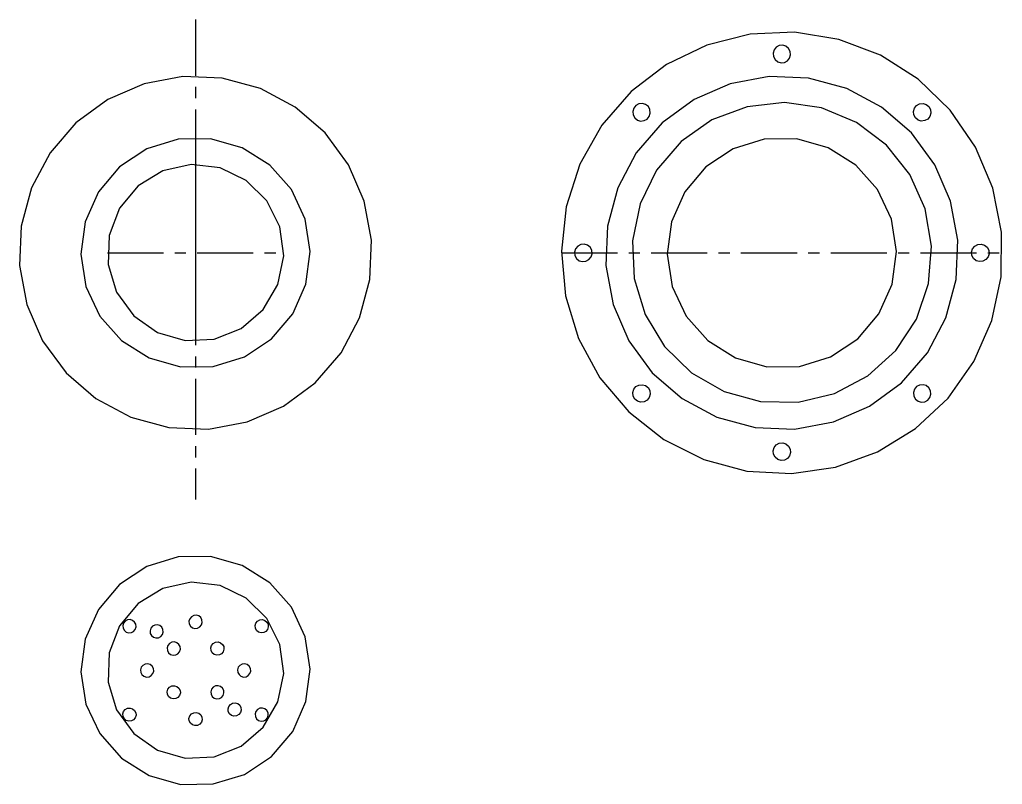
# Model space of a CAD drawing. Header units: millimetres. Extents: x -146 to 396, y -178 to 90.
# Drawn here: x 173.6 to 395.9, y -120.3 to 52.8 of the extents above; entities that cross this region are included whole.
import ezdxf

# ---------------------------------------------------------------- set-up
doc = ezdxf.new("R2010")
doc.units = ezdxf.units.MM
doc.linetypes.add('CENTERX2', pattern=[20.32, 12.7, -2.54, 2.54, -2.54])

msp = doc.modelspace()

# ---------------------------------------------------------------- linework, layer by layer
at = {"color": 7, "linetype": 'CENTERX2'}
for p, q in [((213.36, 52.77), (213.36, -55.83)), ((213.36, 20), (213.36, -20)), ((193.41, 0), (233.32, 0)), ((296.13, 0), (395.93, 0))]:
    msp.add_line(p, q, dxfattribs=at)
at = {"color": 7, "linetype": 'Continuous', "flags": 128}
for points in [[(393.75, 14.62), (389.83, 23.94), (384.13, 32.29), (376.86, 39.31), (368.33, 44.73), (358.89, 48.31), (348.92, 49.92), (338.84, 49.48), (329.04, 47.01), (319.95, 42.62), (311.92, 36.49), (305.29, 28.86), (300.32, 20.05), (297.23, 10.42), (296.13, 0.37), (297.08, -9.71), (300.03, -19.38), (304.87, -28.26), (311.39, -35.99), (319.33, -42.24), (328.36, -46.76), (338.11, -49.37), (348.19, -49.95), (358.18, -48.49), (367.68, -45.05), (376.28, -39.76), (383.65, -32.85), (389.48, -24.58), (393.53, -15.32), (395.63, -5.42), (395.71, 4.69), (393.75, 14.62)], [(347.94, 45.58), (347.57, 46.27), (346.97, 46.77), (346.22, 46.99), (345.45, 46.91), (344.76, 46.54), (344.27, 45.94), (344.04, 45.19), (344.12, 44.42), (344.49, 43.73), (345.09, 43.23), (345.84, 43.01), (346.61, 43.09), (347.3, 43.46), (347.79, 44.06), (348.02, 44.81), (347.94, 45.58)], [(251.54, 11.69), (247.98, 19.91), (242.69, 27.13), (235.93, 32.99), (228.04, 37.2), (219.41, 39.54), (210.48, 39.9), (201.69, 38.25), (193.49, 34.69), (186.29, 29.39), (180.44, 22.62), (176.24, 14.71), (173.91, 6.06), (173.55, -2.89), (175.19, -11.69), (178.74, -19.91), (184.04, -27.13), (190.8, -32.99), (198.69, -37.2), (207.32, -39.54), (216.25, -39.9), (225.04, -38.25), (233.24, -34.69), (240.44, -29.39), (246.29, -22.62), (250.49, -14.71), (252.82, -6.06), (253.18, 2.89), (251.54, 11.69)], [(384.2, 11.69), (380.65, 19.91), (375.36, 27.13), (368.6, 32.99), (360.71, 37.2), (352.08, 39.54), (343.15, 39.9), (334.36, 38.25), (326.16, 34.69), (318.95, 29.39), (313.1, 22.62), (308.91, 14.71), (306.57, 6.06), (306.22, -2.89), (307.86, -11.69), (311.41, -19.91), (316.7, -27.13), (323.46, -32.99), (331.35, -37.2), (339.98, -39.54), (348.91, -39.9), (357.7, -38.25), (365.9, -34.69), (373.11, -29.39), (378.96, -22.62), (383.15, -14.71), (385.49, -6.06), (385.84, 2.89), (384.2, 11.69)], [(378.48, 9.94), (374.99, 17.71), (369.69, 24.37), (362.89, 29.5), (355.04, 32.78), (346.62, 33.99), (338.17, 33.07), (330.21, 30.08), (323.24, 25.19), (317.7, 18.72), (313.95, 11.07), (312.21, 2.73), (312.59, -5.79), (315.08, -13.94), (319.51, -21.21), (325.61, -27.15), (332.99, -31.39), (341.19, -33.65), (349.69, -33.8), (357.97, -31.83), (365.49, -27.85), (371.79, -22.13), (376.47, -15.01), (379.24, -6.95), (379.93, 1.54), (378.48, 9.94)], [(316.18, 32.4), (315.82, 33.09), (315.21, 33.59), (314.47, 33.81), (313.69, 33.73), (313.01, 33.36), (312.51, 32.76), (312.29, 32.01), (312.37, 31.24), (312.74, 30.55), (313.34, 30.05), (314.08, 29.83), (314.86, 29.91), (315.55, 30.28), (316.04, 30.88), (316.26, 31.63), (316.18, 32.4)], [(379.69, 32.4), (379.77, 31.63), (379.55, 30.88), (379.05, 30.28), (378.37, 29.91), (377.59, 29.83), (376.85, 30.05), (376.25, 30.55), (375.88, 31.24), (375.8, 32.01), (376.02, 32.76), (376.52, 33.36), (377.2, 33.73), (377.98, 33.81), (378.72, 33.59), (379.33, 33.09), (379.69, 32.4)], [(238.18, 7.6), (235.04, 14.3), (230.14, 19.84), (223.88, 23.77), (216.77, 25.77), (209.39, 25.69), (202.32, 23.53), (196.16, 19.46), (191.38, 13.81), (188.39, 7.05), (187.42, -0.29), (188.55, -7.6), (191.69, -14.3), (196.59, -19.84), (202.85, -23.77), (209.96, -25.77), (217.34, -25.69), (224.41, -23.53), (230.57, -19.46), (235.35, -13.81), (238.34, -7.05), (239.31, 0.29), (238.18, 7.6)], [(370.84, 7.6), (367.7, 14.3), (362.8, 19.84), (356.55, 23.77), (349.44, 25.77), (342.05, 25.69), (334.99, 23.53), (328.82, 19.46), (324.05, 13.81), (321.05, 7.05), (320.09, -0.29), (321.22, -7.6), (324.36, -14.3), (329.26, -19.84), (335.51, -23.77), (342.62, -25.77), (350.01, -25.69), (357.07, -23.53), (363.24, -19.46), (368.01, -13.81), (371.01, -7.05), (371.98, 0.29), (370.84, 7.6)], [(232.45, 5.85), (229.52, 11.74), (224.84, 16.36), (218.92, 19.21), (212.39, 19.98), (205.97, 18.58), (200.35, 15.17), (196.14, 10.11), (193.8, 3.96), (193.58, -2.62), (195.5, -8.92), (199.36, -14.25), (204.73, -18.03), (211.04, -19.86), (217.6, -19.54), (223.71, -17.11), (228.69, -12.81), (232.01, -7.13), (233.31, -0.68), (232.45, 5.85)], [(303.03, 0.58), (302.66, 1.27), (302.06, 1.77), (301.31, 1.99), (300.54, 1.91), (299.85, 1.54), (299.36, 0.94), (299.14, 0.19), (299.21, -0.58), (299.58, -1.27), (300.19, -1.77), (300.93, -1.99), (301.71, -1.91), (302.39, -1.54), (302.88, -0.94), (303.11, -0.19), (303.03, 0.58)], [(392.85, 0.58), (392.93, -0.19), (392.7, -0.94), (392.21, -1.54), (391.52, -1.91), (390.75, -1.99), (390, -1.77), (389.4, -1.27), (389.03, -0.58), (388.95, 0.19), (389.18, 0.94), (389.67, 1.54), (390.36, 1.91), (391.13, 1.99), (391.88, 1.77), (392.48, 1.27), (392.85, 0.58)], [(316.18, -31.24), (316.26, -32.01), (316.04, -32.76), (315.55, -33.36), (314.86, -33.73), (314.08, -33.81), (313.34, -33.59), (312.74, -33.09), (312.37, -32.4), (312.29, -31.63), (312.51, -30.88), (313.01, -30.28), (313.69, -29.91), (314.47, -29.83), (315.21, -30.05), (315.82, -30.55), (316.18, -31.24)], [(379.69, -31.24), (379.33, -30.55), (378.72, -30.05), (377.98, -29.83), (377.2, -29.91), (376.52, -30.28), (376.02, -30.88), (375.8, -31.63), (375.88, -32.4), (376.25, -33.09), (376.85, -33.59), (377.59, -33.81), (378.37, -33.73), (379.05, -33.36), (379.55, -32.76), (379.77, -32.01), (379.69, -31.24)], [(347.94, -44.42), (348.02, -45.19), (347.79, -45.94), (347.3, -46.54), (346.61, -46.91), (345.84, -46.99), (345.09, -46.77), (344.49, -46.27), (344.12, -45.58), (344.04, -44.81), (344.27, -44.06), (344.76, -43.46), (345.45, -43.09), (346.22, -43.01), (346.97, -43.23), (347.57, -43.73), (347.94, -44.42)], [(238.18, -86.89), (235.04, -80.2), (230.14, -74.66), (223.88, -70.73), (216.77, -68.72), (209.39, -68.8), (202.32, -70.97), (196.16, -75.04), (191.38, -80.68), (188.39, -87.45), (187.42, -94.78), (188.55, -102.1), (191.69, -108.79), (196.59, -114.33), (202.85, -118.26), (209.96, -120.27), (217.34, -120.19), (224.41, -118.02), (230.57, -113.95), (235.35, -108.31), (238.34, -101.54), (239.31, -94.21), (238.18, -86.89)], [(232.45, -88.65), (229.52, -82.75), (224.84, -78.13), (218.92, -75.29), (212.39, -74.52), (205.97, -75.92), (200.35, -79.33), (196.14, -84.38), (193.8, -90.54), (193.58, -97.12), (195.5, -103.41), (199.36, -108.74), (204.73, -112.53), (211.04, -114.36), (217.6, -114.04), (223.71, -111.6), (228.69, -107.31), (232.01, -101.63), (233.31, -95.18), (232.45, -88.65)], [(214.8, -83.06), (214.52, -82.54), (214.07, -82.17), (213.51, -82), (212.93, -82.06), (212.41, -82.34), (212.04, -82.79), (211.87, -83.35), (211.93, -83.93), (212.21, -84.45), (212.66, -84.82), (213.22, -84.99), (213.8, -84.93), (214.32, -84.65), (214.69, -84.2), (214.85, -83.64), (214.8, -83.06)], [(199.83, -84.06), (199.55, -83.54), (199.1, -83.17), (198.54, -83), (197.96, -83.06), (197.44, -83.34), (197.07, -83.79), (196.91, -84.35), (196.96, -84.93), (197.24, -85.45), (197.69, -85.82), (198.25, -85.99), (198.83, -85.93), (199.35, -85.65), (199.72, -85.2), (199.89, -84.64), (199.83, -84.06)], [(205.98, -85.22), (205.7, -84.7), (205.25, -84.33), (204.69, -84.16), (204.11, -84.22), (203.59, -84.5), (203.22, -84.95), (203.05, -85.51), (203.11, -86.1), (203.39, -86.61), (203.84, -86.98), (204.4, -87.15), (204.98, -87.09), (205.5, -86.81), (205.87, -86.36), (206.03, -85.8), (205.98, -85.22)], [(229.77, -84.06), (229.82, -84.64), (229.66, -85.2), (229.29, -85.65), (228.77, -85.93), (228.19, -85.99), (227.63, -85.82), (227.18, -85.45), (226.9, -84.93), (226.84, -84.35), (227.01, -83.79), (227.38, -83.34), (227.9, -83.06), (228.48, -83), (229.04, -83.17), (229.49, -83.54), (229.77, -84.06)], [(209.86, -89.11), (209.58, -88.59), (209.13, -88.22), (208.57, -88.05), (207.99, -88.11), (207.47, -88.39), (207.1, -88.84), (206.94, -89.4), (206.99, -89.98), (207.27, -90.5), (207.72, -90.87), (208.28, -91.04), (208.86, -90.98), (209.38, -90.7), (209.75, -90.25), (209.92, -89.69), (209.86, -89.11)], [(219.74, -89.11), (219.79, -89.69), (219.63, -90.25), (219.26, -90.7), (218.74, -90.98), (218.16, -91.04), (217.6, -90.87), (217.15, -90.5), (216.87, -89.98), (216.81, -89.4), (216.98, -88.84), (217.35, -88.39), (217.87, -88.11), (218.45, -88.05), (219.01, -88.22), (219.46, -88.59), (219.74, -89.11)], [(203.82, -94.06), (203.54, -93.54), (203.09, -93.17), (202.53, -93), (201.95, -93.06), (201.44, -93.34), (201.07, -93.79), (200.9, -94.35), (200.96, -94.93), (201.23, -95.45), (201.68, -95.82), (202.24, -95.99), (202.83, -95.93), (203.34, -95.65), (203.71, -95.2), (203.88, -94.64), (203.82, -94.06)], [(225.77, -94.06), (225.5, -93.54), (225.05, -93.17), (224.49, -93), (223.9, -93.06), (223.39, -93.34), (223.02, -93.79), (222.85, -94.35), (222.91, -94.93), (223.19, -95.45), (223.64, -95.82), (224.2, -95.99), (224.78, -95.93), (225.29, -95.65), (225.66, -95.2), (225.83, -94.64), (225.77, -94.06)], [(209.86, -99.01), (209.92, -99.59), (209.75, -100.15), (209.38, -100.6), (208.86, -100.88), (208.28, -100.94), (207.72, -100.77), (207.27, -100.4), (206.99, -99.88), (206.94, -99.3), (207.1, -98.74), (207.47, -98.29), (207.99, -98.01), (208.57, -97.95), (209.13, -98.12), (209.58, -98.49), (209.86, -99.01)], [(219.74, -99.01), (219.46, -98.49), (219.01, -98.12), (218.45, -97.95), (217.87, -98.01), (217.35, -98.29), (216.98, -98.74), (216.81, -99.3), (216.87, -99.88), (217.15, -100.4), (217.6, -100.77), (218.16, -100.94), (218.74, -100.88), (219.26, -100.6), (219.63, -100.15), (219.79, -99.59), (219.74, -99.01)], [(223.62, -102.9), (223.68, -103.48), (223.51, -104.04), (223.14, -104.49), (222.62, -104.77), (222.04, -104.83), (221.48, -104.66), (221.03, -104.29), (220.75, -103.77), (220.7, -103.19), (220.86, -102.63), (221.23, -102.18), (221.75, -101.9), (222.33, -101.84), (222.89, -102.01), (223.34, -102.38), (223.62, -102.9)], [(199.83, -104.06), (199.89, -104.64), (199.72, -105.2), (199.35, -105.65), (198.83, -105.93), (198.25, -105.99), (197.69, -105.82), (197.24, -105.45), (196.96, -104.93), (196.91, -104.35), (197.07, -103.79), (197.44, -103.34), (197.96, -103.06), (198.54, -103), (199.1, -103.17), (199.55, -103.54), (199.83, -104.06)], [(214.8, -105.06), (214.85, -105.64), (214.69, -106.2), (214.32, -106.65), (213.8, -106.93), (213.22, -106.99), (212.66, -106.82), (212.21, -106.45), (211.93, -105.93), (211.87, -105.35), (212.04, -104.79), (212.41, -104.34), (212.93, -104.06), (213.51, -104), (214.07, -104.17), (214.52, -104.54), (214.8, -105.06)], [(229.77, -104.06), (229.49, -103.54), (229.04, -103.17), (228.48, -103), (227.9, -103.06), (227.38, -103.34), (227.01, -103.79), (226.84, -104.35), (226.9, -104.93), (227.18, -105.45), (227.63, -105.82), (228.19, -105.99), (228.77, -105.93), (229.29, -105.65), (229.66, -105.2), (229.82, -104.64), (229.77, -104.06)]]:
    msp.add_lwpolyline(points, dxfattribs=at)

doc.saveas('drawing.dxf')
